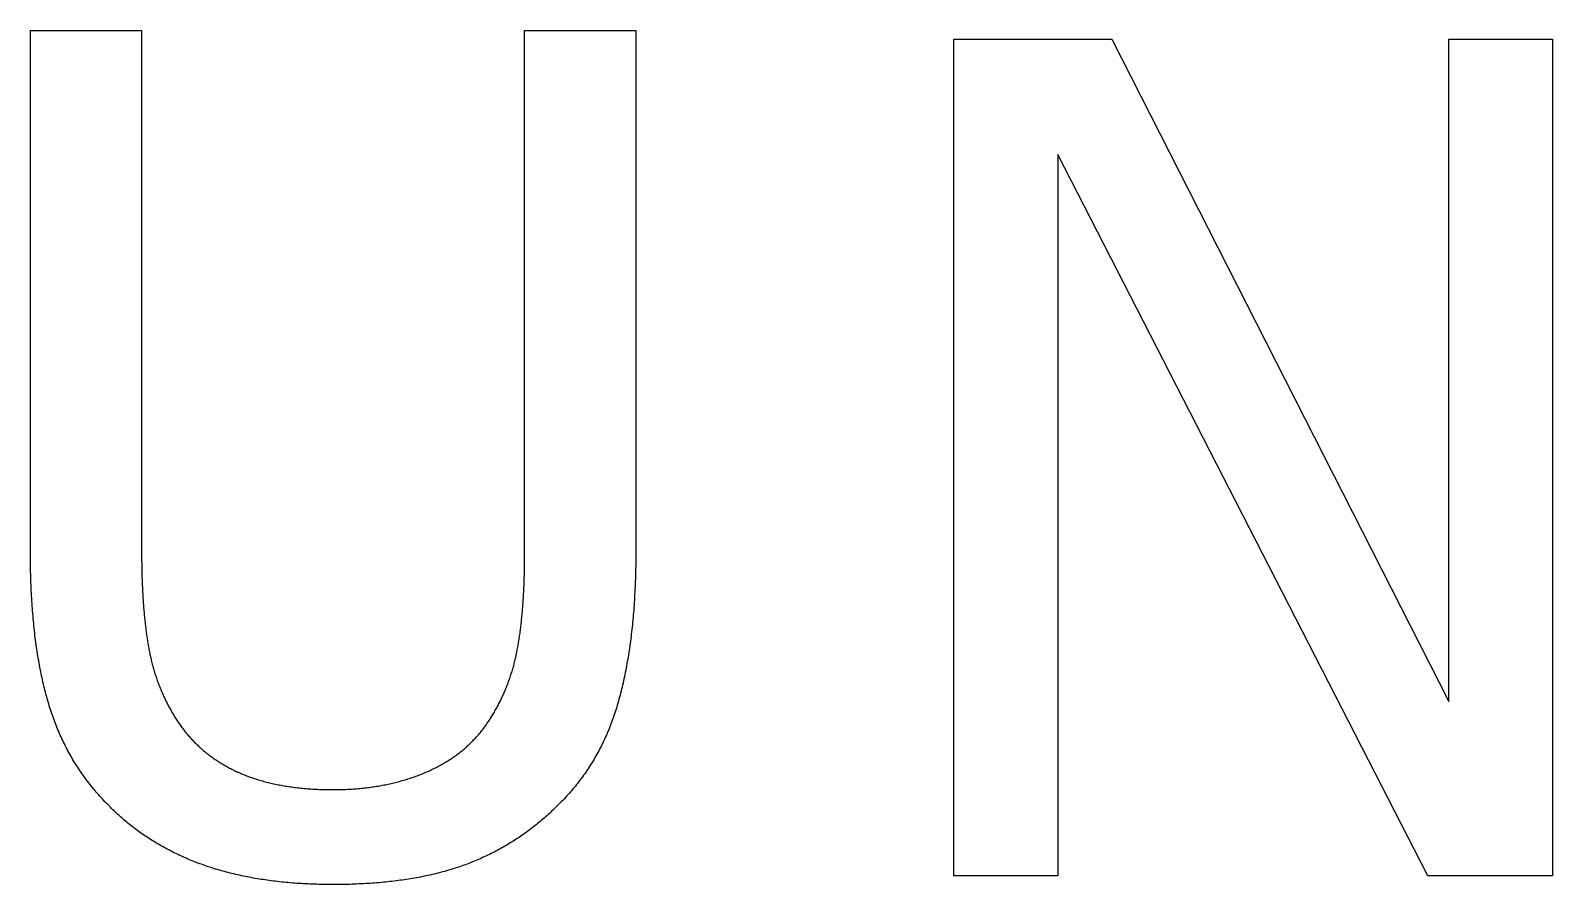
# Model space of a CAD drawing. Extents: x 63 to 563, y 268 to 768.
# Drawn here: x 202.9 to 257.5, y 374.3 to 404.9 of the extents above; entities that cross this region are included whole.
import ezdxf

# ---------------------------------------------------------------- set-up
doc = ezdxf.new("R2010")
doc.units = 0
doc.header["$LTSCALE"] = 2
doc.header["$MEASUREMENT"] = 0
doc.layers.get('0').update_dxf_attribs({"linetype": 'CONTINUOUS'})

msp = doc.modelspace()

# ---------------------------------------------------------------- linework, layer by layer
at = {"color": 1}
for points in [[(224.65, 385.886), (224.649, 385.789), (224.648, 385.692), (224.646, 385.596), (224.644, 385.5), (224.641, 385.405), (224.639, 385.31), (224.636, 385.215), (224.633, 385.121), (224.629, 385.027), (224.625, 384.934), (224.621, 384.842), (224.616, 384.749), (224.611, 384.657), (224.606, 384.566), (224.601, 384.475), (224.595, 384.384), (224.589, 384.294), (224.582, 384.205), (224.576, 384.116), (224.569, 384.027), (224.561, 383.939), (224.553, 383.851), (224.546, 383.763), (224.537, 383.676), (224.529, 383.59), (224.52, 383.504), (224.51, 383.418), (224.501, 383.333), (224.491, 383.248), (224.481, 383.164), (224.47, 383.08), (224.459, 382.997), (224.448, 382.914), (224.437, 382.831), (224.425, 382.749), (224.413, 382.668), (224.401, 382.587), (224.388, 382.506), (224.375, 382.426), (224.362, 382.346), (224.348, 382.266), (224.334, 382.187), (224.32, 382.109), (224.305, 382.031), (224.29, 381.953), (224.275, 381.876), (224.26, 381.8), (224.244, 381.723), (224.228, 381.648), (224.211, 381.572), (224.194, 381.497), (224.177, 381.423), (224.16, 381.349), (224.142, 381.275), (224.124, 381.202), (224.106, 381.129), (224.087, 381.057), (224.068, 380.985), (224.049, 380.914), (224.029, 380.843), (224.009, 380.773), (223.989, 380.703), (223.968, 380.633), (223.947, 380.563), (223.925, 380.494), (223.903, 380.426), (223.88, 380.357), (223.857, 380.289), (223.833, 380.222), (223.808, 380.154), (223.784, 380.087), (223.759, 380.021), (223.733, 379.955), (223.707, 379.889), (223.68, 379.823), (223.653, 379.758), (223.625, 379.693), (223.597, 379.629), (223.569, 379.564), (223.539, 379.501), (223.51, 379.437), (223.48, 379.374), (223.449, 379.311), (223.418, 379.249), (223.387, 379.187), (223.355, 379.125), (223.322, 379.064), (223.29, 379.003), (223.256, 378.942), (223.222, 378.882), (223.188, 378.822), (223.153, 378.762), (223.118, 378.703), (223.082, 378.644), (223.045, 378.586), (223.009, 378.527), (222.971, 378.47), (222.934, 378.412), (222.895, 378.355), (222.857, 378.298), (222.818, 378.242), (222.778, 378.186), (222.738, 378.13), (222.697, 378.074), (222.656, 378.019), (222.614, 377.965), (222.572, 377.91), (222.53, 377.856), (222.487, 377.803), (222.443, 377.749), (222.399, 377.696), (222.354, 377.644), (222.309, 377.591), (222.264, 377.54), (222.218, 377.488), (222.172, 377.437), (222.125, 377.386), (222.077, 377.335), (222.029, 377.285), (221.981, 377.235), (221.932, 377.186), (221.883, 377.137), (221.833, 377.088), (221.783, 377.04), (221.737, 376.995), (221.692, 376.952), (221.646, 376.908), (221.6, 376.865), (221.554, 376.822), (221.508, 376.78), (221.461, 376.738), (221.414, 376.696), (221.367, 376.655), (221.32, 376.614), (221.272, 376.573), (221.224, 376.533), (221.176, 376.493), (221.128, 376.453), (221.079, 376.414), (221.031, 376.375), (220.982, 376.337), (220.932, 376.299), (220.883, 376.261), (220.833, 376.224), (220.784, 376.187), (220.733, 376.15), (220.683, 376.114), (220.633, 376.078), (220.582, 376.042), (220.531, 376.007), (220.479, 375.972), (220.428, 375.938), (220.376, 375.904), (220.324, 375.87), (220.272, 375.837), (220.22, 375.804), (220.167, 375.771), (220.114, 375.739), (220.061, 375.707), (220.008, 375.675), (219.954, 375.644), (219.901, 375.613), (219.847, 375.583), (219.792, 375.553), (219.738, 375.523), (219.683, 375.493), (219.628, 375.464), (219.573, 375.436), (219.518, 375.407), (219.462, 375.379), (219.406, 375.352), (219.35, 375.325), (219.294, 375.298), (219.238, 375.271), (219.181, 375.245), (219.124, 375.219), (219.067, 375.194), (219.009, 375.169), (218.952, 375.144), (218.894, 375.12), (218.835, 375.096), (218.777, 375.072), (218.719, 375.049), (218.66, 375.026), (218.601, 375.004), (218.541, 374.981), (218.482, 374.96), (218.422, 374.938), (218.362, 374.917), (218.301, 374.896), (218.24, 374.876), (218.179, 374.856), (218.117, 374.836), (218.055, 374.817), (217.992, 374.798), (217.929, 374.779), (217.865, 374.76), (217.801, 374.742), (217.737, 374.725), (217.672, 374.707), (217.606, 374.69), (217.54, 374.674), (217.474, 374.657), (217.408, 374.641), (217.34, 374.625), (217.273, 374.61), (217.205, 374.595), (217.137, 374.58), (217.068, 374.566), (216.998, 374.552), (216.929, 374.538), (216.859, 374.525), (216.788, 374.512), (216.717, 374.499), (216.646, 374.487), (216.574, 374.475), (216.501, 374.463), (216.429, 374.452), (216.355, 374.441), (216.282, 374.43), (216.208, 374.42), (216.133, 374.41), (216.058, 374.401), (215.983, 374.391), (215.907, 374.382), (215.831, 374.374), (215.754, 374.365), (215.677, 374.357), (215.6, 374.35), (215.522, 374.343), (215.443, 374.336), (215.365, 374.329), (215.285, 374.323), (215.206, 374.317), (215.125, 374.311), (215.045, 374.306), (214.964, 374.301), (214.882, 374.297), (214.801, 374.292), (214.718, 374.289), (214.636, 374.285), (214.552, 374.282), (214.469, 374.279), (214.385, 374.276), (214.3, 374.274), (214.215, 374.272), (214.13, 374.271), (214.044, 374.27), (213.958, 374.269), (213.871, 374.268), (213.784, 374.268), (213.701, 374.268), (213.618, 374.269), (213.536, 374.27), (213.453, 374.271), (213.371, 374.272), (213.29, 374.274), (213.208, 374.277), (213.127, 374.279), (213.047, 374.282), (212.967, 374.285), (212.887, 374.289), (212.807, 374.293), (212.728, 374.297), (212.649, 374.302), (212.57, 374.307), (212.492, 374.312), (212.414, 374.318), (212.337, 374.324), (212.26, 374.33), (212.183, 374.337), (212.106, 374.344), (212.03, 374.351), (211.954, 374.359), (211.879, 374.367), (211.803, 374.376), (211.728, 374.384), (211.654, 374.393), (211.58, 374.403), (211.506, 374.413), (211.432, 374.423), (211.359, 374.433), (211.286, 374.444), (211.214, 374.455), (211.142, 374.467), (211.07, 374.479), (210.999, 374.491), (210.927, 374.503), (210.857, 374.516), (210.786, 374.53), (210.716, 374.543), (210.646, 374.557), (210.577, 374.571), (210.508, 374.586), (210.439, 374.601), (210.37, 374.616), (210.302, 374.632), (210.235, 374.648), (210.167, 374.664), (210.1, 374.681), (210.033, 374.698), (209.967, 374.715), (209.901, 374.733), (209.835, 374.751), (209.77, 374.769), (209.705, 374.788), (209.64, 374.807), (209.576, 374.826), (209.511, 374.846), (209.448, 374.866), (209.384, 374.887), (209.321, 374.908), (209.259, 374.929), (209.196, 374.95), (209.134, 374.972), (209.073, 374.994), (209.011, 375.017), (208.95, 375.04), (208.889, 375.063), (208.829, 375.086), (208.768, 375.11), (208.708, 375.134), (208.649, 375.159), (208.589, 375.184), (208.53, 375.209), (208.471, 375.235), (208.413, 375.261), (208.354, 375.287), (208.296, 375.314), (208.239, 375.341), (208.181, 375.368), (208.124, 375.396), (208.067, 375.424), (208.011, 375.452), (207.955, 375.481), (207.899, 375.51), (207.843, 375.539), (207.788, 375.569), (207.733, 375.599), (207.678, 375.629), (207.623, 375.66), (207.569, 375.691), (207.515, 375.723), (207.462, 375.754), (207.408, 375.786), (207.355, 375.819), (207.302, 375.852), (207.25, 375.885), (207.198, 375.918), (207.146, 375.952), (207.094, 375.986), (207.043, 376.021), (206.992, 376.056), (206.941, 376.091), (206.891, 376.127), (206.841, 376.163), (206.791, 376.199), (206.741, 376.235), (206.692, 376.272), (206.643, 376.31), (206.594, 376.347), (206.546, 376.385), (206.498, 376.424), (206.45, 376.462), (206.402, 376.501), (206.355, 376.541), (206.308, 376.58), (206.261, 376.62), (206.215, 376.661), (206.169, 376.701), (206.123, 376.743), (206.077, 376.784), (206.032, 376.826), (205.987, 376.868), (205.943, 376.91), (205.898, 376.953), (205.854, 376.996), (205.81, 377.04), (205.761, 377.089), (205.712, 377.138), (205.663, 377.188), (205.615, 377.238), (205.567, 377.289), (205.52, 377.339), (205.473, 377.39), (205.427, 377.442), (205.381, 377.493), (205.336, 377.545), (205.291, 377.598), (205.246, 377.65), (205.203, 377.703), (205.159, 377.756), (205.116, 377.81), (205.073, 377.864), (205.031, 377.918), (204.99, 377.973), (204.948, 378.027), (204.908, 378.082), (204.867, 378.138), (204.828, 378.194), (204.788, 378.25), (204.75, 378.306), (204.711, 378.363), (204.673, 378.42), (204.636, 378.477), (204.599, 378.535), (204.562, 378.593), (204.526, 378.651), (204.49, 378.709), (204.455, 378.768), (204.421, 378.828), (204.386, 378.887), (204.353, 378.947), (204.319, 379.007), (204.287, 379.067), (204.254, 379.128), (204.222, 379.189), (204.191, 379.251), (204.16, 379.312), (204.129, 379.374), (204.099, 379.437), (204.07, 379.499), (204.041, 379.562), (204.012, 379.626), (203.984, 379.689), (203.956, 379.753), (203.929, 379.817), (203.902, 379.882), (203.876, 379.947), (203.85, 380.012), (203.824, 380.077), (203.8, 380.143), (203.775, 380.209), (203.751, 380.276), (203.728, 380.342), (203.704, 380.409), (203.682, 380.477), (203.66, 380.544), (203.638, 380.612), (203.617, 380.681), (203.596, 380.749), (203.576, 380.818), (203.556, 380.888), (203.536, 380.957), (203.517, 381.028), (203.498, 381.099), (203.479, 381.17), (203.461, 381.242), (203.443, 381.315), (203.425, 381.388), (203.407, 381.461), (203.39, 381.535), (203.374, 381.61), (203.357, 381.685), (203.341, 381.76), (203.325, 381.836), (203.31, 381.913), (203.295, 381.99), (203.28, 382.067), (203.265, 382.145), (203.251, 382.224), (203.237, 382.303), (203.223, 382.382), (203.21, 382.462), (203.197, 382.543), (203.185, 382.624), (203.172, 382.706), (203.16, 382.788), (203.149, 382.87), (203.137, 382.953), (203.126, 383.037), (203.116, 383.121), (203.105, 383.206), (203.095, 383.291), (203.085, 383.376), (203.076, 383.462), (203.067, 383.549), (203.058, 383.636), (203.05, 383.724), (203.041, 383.812), (203.034, 383.901), (203.026, 383.99), (203.019, 384.08), (203.012, 384.17), (203.005, 384.26), (202.999, 384.352), (202.993, 384.443), (202.988, 384.536), (202.982, 384.628), (202.978, 384.722), (202.973, 384.815), (202.969, 384.909), (202.965, 385.004), (202.961, 385.099), (202.958, 385.195), (202.955, 385.292), (202.952, 385.388), (202.949, 385.486), (202.947, 385.583), (202.946, 385.682), (202.944, 385.78), (202.943, 385.88), (202.942, 385.98), (202.942, 386.08), (202.942, 386.181), (202.942, 404.901), (206.929, 404.901), (206.929, 386.181), (206.929, 386.115), (206.929, 386.05), (206.929, 385.985), (206.93, 385.92), (206.93, 385.856), (206.931, 385.792), (206.932, 385.728), (206.933, 385.665), (206.934, 385.602), (206.935, 385.539), (206.937, 385.477), (206.938, 385.415), (206.94, 385.353), (206.942, 385.292), (206.944, 385.231), (206.946, 385.17), (206.948, 385.11), (206.95, 385.05), (206.953, 384.99), (206.955, 384.931), (206.958, 384.872), (206.961, 384.814), (206.964, 384.755), (206.967, 384.697), (206.97, 384.64), (206.973, 384.583), (206.977, 384.526), (206.981, 384.469), (206.984, 384.413), (206.988, 384.357), (206.992, 384.302), (206.997, 384.246), (207.001, 384.191), (207.005, 384.137), (207.01, 384.083), (207.015, 384.029), (207.019, 383.975), (207.024, 383.922), (207.029, 383.869), (207.035, 383.817), (207.04, 383.765), (207.046, 383.713), (207.051, 383.661), (207.057, 383.61), (207.063, 383.559), (207.069, 383.509), (207.075, 383.459), (207.081, 383.409), (207.088, 383.359), (207.094, 383.31), (207.101, 383.261), (207.108, 383.213), (207.115, 383.165), (207.122, 383.117), (207.129, 383.07), (207.137, 383.022), (207.144, 382.976), (207.152, 382.929), (207.159, 382.883), (207.167, 382.837), (207.175, 382.792), (207.184, 382.747), (207.192, 382.702), (207.2, 382.658), (207.209, 382.613), (207.218, 382.569), (207.227, 382.525), (207.236, 382.481), (207.246, 382.438), (207.256, 382.394), (207.266, 382.35), (207.276, 382.307), (207.287, 382.264), (207.298, 382.221), (207.309, 382.178), (207.32, 382.135), (207.332, 382.092), (207.344, 382.05), (207.356, 382.007), (207.368, 381.965), (207.38, 381.923), (207.393, 381.881), (207.406, 381.839), (207.419, 381.797), (207.433, 381.756), (207.447, 381.714), (207.461, 381.673), (207.475, 381.632), (207.489, 381.59), (207.504, 381.55), (207.519, 381.509), (207.534, 381.468), (207.549, 381.427), (207.565, 381.387), (207.581, 381.347), (207.597, 381.307), (207.614, 381.267), (207.63, 381.227), (207.647, 381.187), (207.664, 381.147), (207.681, 381.108), (207.699, 381.068), (207.717, 381.029), (207.735, 380.99), (207.753, 380.951), (207.772, 380.912), (207.791, 380.873), (207.81, 380.835), (207.829, 380.796), (207.848, 380.758), (207.868, 380.72), (207.888, 380.682), (207.908, 380.644), (207.929, 380.606), (207.95, 380.569), (207.971, 380.531), (207.992, 380.494), (208.013, 380.456), (208.035, 380.419), (208.057, 380.382), (208.079, 380.345), (208.101, 380.309), (208.124, 380.272), (208.147, 380.236), (208.17, 380.199), (208.193, 380.163), (208.217, 380.127), (208.243, 380.089), (208.268, 380.051), (208.294, 380.014), (208.321, 379.976), (208.347, 379.939), (208.374, 379.903), (208.401, 379.866), (208.429, 379.83), (208.456, 379.795), (208.484, 379.759), (208.513, 379.724), (208.541, 379.689), (208.57, 379.654), (208.599, 379.62), (208.629, 379.586), (208.658, 379.552), (208.688, 379.519), (208.719, 379.486), (208.749, 379.453), (208.78, 379.421), (208.812, 379.388), (208.843, 379.356), (208.875, 379.325), (208.907, 379.293), (208.939, 379.262), (208.972, 379.232), (209.005, 379.201), (209.038, 379.171), (209.072, 379.141), (209.105, 379.112), (209.139, 379.082), (209.174, 379.053), (209.209, 379.025), (209.244, 378.996), (209.279, 378.968), (209.314, 378.94), (209.35, 378.913), (209.386, 378.886), (209.423, 378.859), (209.459, 378.832), (209.496, 378.806), (209.534, 378.78), (209.571, 378.754), (209.609, 378.729), (209.647, 378.703), (209.686, 378.679), (209.724, 378.654), (209.763, 378.63), (209.803, 378.606), (209.842, 378.582), (209.882, 378.559), (209.922, 378.536), (209.963, 378.513), (210.004, 378.49), (210.045, 378.468), (210.086, 378.446), (210.128, 378.425), (210.169, 378.404), (210.212, 378.383), (210.254, 378.362), (210.297, 378.341), (210.34, 378.321), (210.383, 378.301), (210.427, 378.282), (210.471, 378.263), (210.515, 378.244), (210.56, 378.225), (210.605, 378.207), (210.65, 378.189), (210.695, 378.171), (210.741, 378.154), (210.787, 378.137), (210.833, 378.12), (210.88, 378.104), (210.927, 378.087), (210.974, 378.072), (211.022, 378.056), (211.07, 378.041), (211.118, 378.026), (211.166, 378.011), (211.215, 377.997), (211.264, 377.983), (211.314, 377.969), (211.363, 377.956), (211.413, 377.943), (211.463, 377.93), (211.514, 377.918), (211.565, 377.906), (211.616, 377.894), (211.668, 377.882), (211.719, 377.871), (211.771, 377.86), (211.824, 377.849), (211.877, 377.839), (211.93, 377.829), (211.983, 377.819), (212.036, 377.81), (212.09, 377.801), (212.144, 377.792), (212.199, 377.784), (212.254, 377.776), (212.309, 377.768), (212.364, 377.76), (212.42, 377.753), (212.476, 377.746), (212.532, 377.74), (212.589, 377.733), (212.646, 377.727), (212.703, 377.722), (212.761, 377.716), (212.818, 377.711), (212.876, 377.706), (212.935, 377.702), (212.994, 377.698), (213.053, 377.694), (213.112, 377.69), (213.172, 377.687), (213.231, 377.684), (213.292, 377.682), (213.352, 377.679), (213.413, 377.677), (213.474, 377.676), (213.536, 377.674), (213.597, 377.673), (213.659, 377.672), (213.722, 377.672), (213.784, 377.672), (213.843, 377.672), (213.902, 377.672), (213.96, 377.673), (214.019, 377.674), (214.077, 377.676), (214.134, 377.677), (214.192, 377.679), (214.249, 377.682), (214.307, 377.684), (214.364, 377.687), (214.421, 377.69), (214.477, 377.694), (214.534, 377.698), (214.59, 377.702), (214.646, 377.706), (214.701, 377.711), (214.757, 377.716), (214.812, 377.722), (214.868, 377.727), (214.923, 377.733), (214.977, 377.74), (215.032, 377.746), (215.086, 377.753), (215.14, 377.76), (215.194, 377.768), (215.248, 377.776), (215.302, 377.784), (215.355, 377.792), (215.408, 377.801), (215.461, 377.81), (215.514, 377.819), (215.566, 377.829), (215.618, 377.839), (215.671, 377.849), (215.722, 377.86), (215.774, 377.871), (215.826, 377.882), (215.877, 377.894), (215.928, 377.906), (215.979, 377.918), (216.029, 377.93), (216.08, 377.943), (216.13, 377.956), (216.18, 377.969), (216.23, 377.983), (216.28, 377.997), (216.329, 378.011), (216.378, 378.026), (216.427, 378.041), (216.476, 378.056), (216.525, 378.072), (216.573, 378.087), (216.621, 378.104), (216.669, 378.12), (216.717, 378.137), (216.765, 378.154), (216.812, 378.171), (216.859, 378.189), (216.906, 378.207), (216.953, 378.225), (217, 378.244), (217.046, 378.263), (217.092, 378.282), (217.138, 378.301), (217.184, 378.321), (217.229, 378.341), (217.274, 378.362), (217.318, 378.383), (217.363, 378.404), (217.407, 378.425), (217.45, 378.446), (217.494, 378.468), (217.537, 378.49), (217.579, 378.513), (217.622, 378.536), (217.664, 378.559), (217.706, 378.582), (217.747, 378.606), (217.788, 378.63), (217.829, 378.654), (217.869, 378.679), (217.909, 378.703), (217.949, 378.729), (217.988, 378.754), (218.028, 378.78), (218.066, 378.806), (218.105, 378.832), (218.143, 378.859), (218.181, 378.886), (218.218, 378.913), (218.255, 378.94), (218.292, 378.968), (218.329, 378.996), (218.365, 379.025), (218.401, 379.053), (218.436, 379.082), (218.471, 379.112), (218.506, 379.141), (218.541, 379.171), (218.575, 379.201), (218.609, 379.232), (218.642, 379.262), (218.676, 379.293), (218.709, 379.325), (218.741, 379.356), (218.774, 379.388), (218.805, 379.421), (218.837, 379.453), (218.868, 379.486), (218.899, 379.519), (218.93, 379.552), (218.96, 379.586), (218.99, 379.62), (219.02, 379.654), (219.049, 379.689), (219.078, 379.724), (219.107, 379.759), (219.135, 379.795), (219.163, 379.83), (219.191, 379.866), (219.218, 379.903), (219.246, 379.939), (219.272, 379.976), (219.299, 380.014), (219.325, 380.051), (219.351, 380.089), (219.376, 380.127), (219.4, 380.163), (219.423, 380.199), (219.446, 380.236), (219.469, 380.272), (219.492, 380.309), (219.514, 380.345), (219.536, 380.382), (219.558, 380.419), (219.58, 380.456), (219.601, 380.493), (219.622, 380.531), (219.643, 380.568), (219.664, 380.606), (219.685, 380.643), (219.705, 380.681), (219.725, 380.719), (219.745, 380.757), (219.764, 380.795), (219.783, 380.834), (219.802, 380.872), (219.821, 380.911), (219.84, 380.95), (219.858, 380.988), (219.876, 381.027), (219.894, 381.066), (219.912, 381.106), (219.929, 381.145), (219.946, 381.184), (219.963, 381.224), (219.98, 381.264), (219.996, 381.304), (220.012, 381.344), (220.028, 381.384), (220.044, 381.424), (220.059, 381.464), (220.074, 381.505), (220.089, 381.545), (220.104, 381.586), (220.118, 381.627), (220.132, 381.668), (220.146, 381.709), (220.16, 381.75), (220.174, 381.792), (220.187, 381.833), (220.2, 381.875), (220.213, 381.917), (220.225, 381.958), (220.237, 382), (220.25, 382.043), (220.261, 382.085), (220.273, 382.127), (220.284, 382.17), (220.295, 382.212), (220.306, 382.255), (220.317, 382.298), (220.327, 382.341), (220.337, 382.384), (220.347, 382.427), (220.357, 382.471), (220.366, 382.514), (220.375, 382.558), (220.384, 382.602), (220.393, 382.646), (220.401, 382.69), (220.409, 382.734), (220.418, 382.779), (220.426, 382.824), (220.434, 382.869), (220.441, 382.914), (220.449, 382.96), (220.456, 383.007), (220.464, 383.053), (220.471, 383.1), (220.478, 383.147), (220.485, 383.194), (220.492, 383.242), (220.499, 383.29), (220.505, 383.338), (220.512, 383.387), (220.518, 383.436), (220.524, 383.485), (220.53, 383.535), (220.536, 383.585), (220.542, 383.635), (220.547, 383.685), (220.553, 383.736), (220.558, 383.787), (220.564, 383.839), (220.569, 383.89), (220.574, 383.942), (220.578, 383.995), (220.583, 384.047), (220.588, 384.1), (220.592, 384.154), (220.597, 384.207), (220.601, 384.261), (220.605, 384.315), (220.609, 384.37), (220.612, 384.424), (220.616, 384.48), (220.62, 384.535), (220.623, 384.591), (220.626, 384.647), (220.629, 384.703), (220.632, 384.76), (220.635, 384.817), (220.638, 384.874), (220.64, 384.931), (220.643, 384.989), (220.645, 385.047), (220.647, 385.106), (220.65, 385.165), (220.651, 385.224), (220.653, 385.283), (220.655, 385.343), (220.656, 385.403), (220.658, 385.463), (220.659, 385.524), (220.66, 385.585), (220.661, 385.646), (220.662, 385.708), (220.663, 385.769), (220.663, 385.832), (220.664, 385.894), (220.664, 385.957), (220.664, 386.02), (220.664, 386.084), (220.664, 404.901), (224.651, 404.901), (224.651, 386.181), (224.651, 386.082), (224.651, 385.984)], [(257.53, 404.585), (257.53, 374.585), (253.057, 374.585), (239.783, 400.452), (239.783, 374.585), (236.063, 374.585), (236.063, 404.585), (241.728, 404.585), (253.81, 380.833), (253.81, 404.585)]]:
    msp.add_lwpolyline(points, close=True, dxfattribs=at)

doc.saveas('drawing.dxf')
